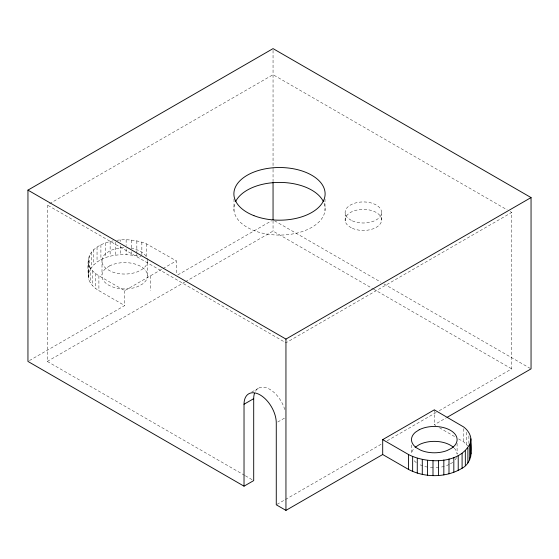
<?xml version="1.0" encoding="UTF-8"?>
<svg xmlns="http://www.w3.org/2000/svg" width="559" height="559" viewBox="0 0 559 559"><rect width="100%" height="100%" fill="white"/><g stroke="black" fill="none" stroke-linecap="round" stroke-linejoin="round"><path stroke-width="0.42" stroke-dasharray="2.79 2.1" d="M29.459 360.555L124.699 305.57L98.901 290.666C94.569 288.088 90.558 284.524 88.825 279.661C87.973 271.737 87.001 263.107 89.433 255.379C94.282 246.239 104.931 242.32 114.56 240.594M88.21 276.523L88.42 258.482M88.42 273.372C96.225 253.695 123.225 252.277 141.022 256.854M244.625 475.353L47.298 361.428L47.298 205.02L48.808 204.147M49.562 203.714L273.051 74.689L507.167 209.856M88.21 261.633C88.769 267.95 93.702 272.729 98.901 275.776L124.699 290.673L162.292 268.97M163.032 268.544L176.302 260.878L176.302 274.12M177.811 274.902L271.541 220.791M47.298 361.428L184.715 282.092M185.469 281.659L273.051 231.091L372.741 288.647M439.262 410.697L511.702 368.877L511.702 212.469L285.949 342.807L47.298 205.02M251.725 392.09L258.426 388.226M277.76 422.01L285.209 417.713M277.026 504.358L382.67 443.371M387.198 440.758L436.244 412.437M435.775 425.595L434.301 424.735L446.396 417.748M449.045 464.431L447.116 465.409A22.807 13.164 0 0 1 445.02 466.143M450.33 463.774L451.406 463.229A22.807 13.164 0 0 0 452.832 462.195M116.831 240.279C126.802 238.986 137.144 240.056 146.486 243.857L176.302 260.878M510.192 211.595L511.702 212.469M274.56 220.791L380.931 282.204M383.942 283.944L530.295 368.437M373.496 289.08L511.702 368.877M245.38 475.786L252.941 480.153M439.458 427.747L455.683 437.215M458.632 438.934L463.795 441.945L467.576 445.775M468.889 435.929L468.889 443.371M466.702 432.205L466.702 444.622M463.795 428.704L463.795 441.945M457.094 443.35L457.094 454.111A22.807 13.164 0 0 0 453.929 447.822M434.301 409.838L434.301 424.735M411.599 445.006L411.599 453.286A22.807 13.164 0 0 1 414.82 447.675M381.587 212.797L381.587 220.246M345.189 213.461L345.189 220.91M324.996 199.039L324.996 210.624M273.051 50.359L273.051 168.615M273.051 169.398L273.051 181.661M273.051 220.665L273.051 231.091M234.004 199.039L234.004 210.624M150.497 275.776L150.497 290.673M147.492 275.363L147.492 260.466A22.807 13.164 0 0 1 141.804 269.592L137.521 271.772A22.807 13.164 0 0 1 110.724 271.283L106.678 268.949A22.807 13.164 0 0 1 105.84 253.479L109.62 251.005A22.807 13.164 0 0 1 125.419 247.721M146.486 243.857L146.486 258.747M141.853 242.173L141.853 256.239M136.843 240.915L136.843 253.318M136.843 254.149L136.843 255.805M131.561 240.097L131.561 248.371M131.561 251.676L131.561 254.988M126.131 239.741L126.131 245.534M126.131 248.839L126.131 254.631M124.699 290.673L124.699 305.57M120.667 239.86L120.667 241.516M120.667 245.653L120.667 254.75M115.294 242.103L115.294 255.337M110.137 241.488L110.137 256.378M105.302 242.962L105.302 257.853M101.997 259.642L101.997 274.539M100.906 244.842L100.906 259.732M98.901 275.776L98.901 290.666M97.042 247.071L97.042 261.961M95.337 273.386L95.337 288.276M93.793 249.607L93.793 264.498M92.424 270.71L92.424 285.6M91.236 252.402L91.236 267.293M90.237 267.817L90.237 282.707M89.433 255.379L89.433 270.27M88.825 264.77L88.825 279.661M324.066 203.148A45.607 26.329 0 0 1 279.5 235.08A45.607 26.329 0 0 1 234.934 203.148M255.456 391.223A22.807 13.164 60 0 1 271.087 390.14A22.807 13.164 60 0 1 285.16 411.075M456.556 457.395A22.807 13.164 0 0 1 455.11 459.903M444.286 466.36A22.807 13.164 0 0 1 439.674 467.317M438.871 467.422A22.807 13.164 0 0 1 433.994 467.687M433.169 467.673A22.807 13.164 0 0 1 428.334 467.233M427.544 467.1A22.807 13.164 0 0 1 423.526 466.129M422.695 465.857A22.807 13.164 0 0 1 418.866 464.215M416.28 462.593A22.807 13.164 0 0 1 413.849 460.35M131.065 248.238A22.807 13.164 0 0 1 147.401 259.649M109.62 265.902L105.84 268.376A22.807 13.164 0 0 0 108.572 285.09A22.807 13.164 0 0 0 137.521 286.669L141.804 284.482A22.807 13.164 0 0 0 140.826 266.468A22.807 13.164 0 0 0 109.62 265.902M351.283 220.372L348.264 218.387A18.244 10.53 0 0 1 360.499 202.065A18.244 10.53 0 0 1 380.868 215.411A18.244 10.53 0 0 1 351.283 220.372M351.283 227.82L348.264 225.836A18.244 10.53 0 0 1 360.499 209.513A18.244 10.53 0 0 1 380.868 222.852A18.244 10.53 0 0 1 351.283 227.82"/><path stroke-width="0.84" d="M382.698 454.523L408.503 469.42C424.924 477.973 446.131 477.854 462.09 468.26C471.74 463.062 471.817 451.525 470.713 441.952C471.824 436.076 468.295 430.521 463.795 427.048L434.301 409.838L382.698 439.626L382.698 454.523L285.949 510.381L276.272 504.798L276.272 422.87A22.807 13.164 60 0 0 260.152 394.94A22.807 13.164 60 0 0 244.024 404.248L244.024 486.176L253.702 480.593L253.702 398.665A22.807 13.164 60 0 1 254.492 393.368M470.713 456.85L470.916 438.801M382.698 439.626L408.503 454.523C426.943 464.145 461.629 464.452 470.713 441.952M415.442 447.123L419.222 444.65A22.807 13.164 0 0 1 453.426 447.354M244.024 486.176L27.95 361.428L27.95 190.123L273.051 48.619L531.05 197.572L531.05 368.877L447.151 417.314M27.95 190.123L285.949 339.082L531.05 197.572M244.024 404.248L253.702 398.665M470.454 451.344L470.916 453.698M469.693 445.055L469.693 459.952M467.89 448.038L467.89 462.929M465.333 450.827L465.333 465.724M462.09 453.363L462.09 468.26M458.219 455.599L458.219 470.496M453.824 457.472L453.824 472.369M448.989 458.946L448.989 473.843M443.832 459.987L443.832 474.884M438.459 460.574L438.459 475.471M432.994 460.693L432.994 475.59M427.565 460.343L427.565 475.234M422.283 459.526L422.283 474.416M417.273 458.261L417.273 473.159M412.647 456.584L412.647 471.475M408.503 454.523L408.503 469.42M285.949 339.082L285.949 510.381M273.051 182.43L273.051 219.792M235.563 201.687A45.607 26.329 0 0 1 279.5 182.416A45.607 26.329 0 0 1 323.437 201.687M419.222 429.752L415.442 432.226A22.807 13.164 0 0 0 416.28 447.696L420.326 450.03A22.807 13.164 0 0 0 447.116 450.519L451.406 448.332A22.807 13.164 0 0 0 450.428 430.318A22.807 13.164 0 0 0 419.222 429.752M253.933 215.655A45.607 26.329 0 0 0 324.996 195.727A45.607 26.329 0 0 0 259.572 170.167A45.607 26.329 0 0 0 253.933 215.655"/></g></svg>
